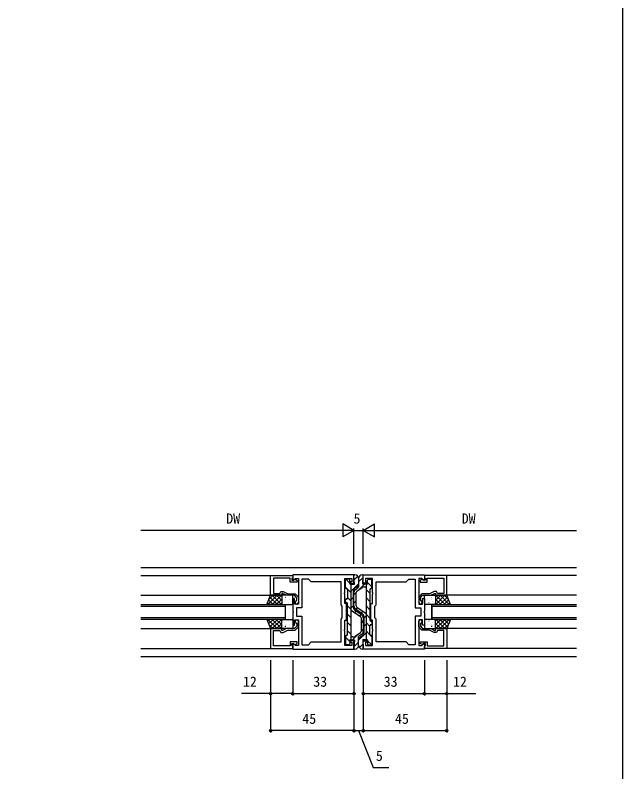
# Model space of a CAD drawing. Units: millimetres, scale not verified. Extents: x -437 to 438, y -681 to 679.
# Drawn here: x 110.6 to 438.3, y -172.7 to 235.6 of the extents above; entities that cross this region are included whole.
import ezdxf
from ezdxf.enums import TextEntityAlignment as Align

# ---------------------------------------------------------------- set-up
doc = ezdxf.new("R2010")
doc.units = ezdxf.units.MM
doc.header["$LTSCALE"] = 4
for name, color, linetype in [('0-2_YKK_11', 7, 'Continuous'), ('0-3_YKK_12', 2, 'Continuous'), ('0-4_YKK_13', 4, 'Continuous'), ('0-6_YKK_D', 6, 'Continuous'), ('0-7_YKK_ZWAK', 7, 'Continuous')]:
    doc.layers.add(name, color=color, linetype=linetype)
doc.styles.add('ＭＳ ゴシック', font='')
doc.styles.get('ＭＳ ゴシック').set_extended_font_data('MS Gothic')

msp = doc.modelspace()

# ---------------------------------------------------------------- linework, layer by layer
at = {"layer": '0-2_YKK_11'}
for points in [[(248.301, -66.722), (260.301, -66.722), (260.301, -67.922), (260.001, -68.222), (259.801, -68.422), (259.801, -69.322), (260.751, -69.322), (261.251, -68.822), (261.562, -68.822), (262.601, -69.422), (262.601, -70.322), (258.801, -70.322), (258.801, -68.222), (249.801, -68.222), (249.801, -76.422), (253.301, -76.422), (253.878, -75.422), (255.023, -75.422), (257.596, -76.622), (261.651, -76.622), (263.301, -78.409), (263.301, -81.322)], [(262.251, -80.434), (262.501, -80.138), (262.501, -78.722), (261.301, -77.422), (256.946, -77.422), (254.801, -76.422), (254.301, -76.422), (254.301, -77.422), (248.301, -77.422), (248.301, -66.722)], [(260.301, -106.422), (293.301, -106.422), (293.301, -101.922), (291.301, -101.922), (291.301, -102.722), (292.101, -102.722), (292.101, -104.492), (288.301, -104.492), (288.301, -96.88), (288.181, -96.697), (288.181, -96.147), (288.301, -95.963), (288.301, -90.922), (289.301, -90.922), (289.301, -86.88), (289.181, -86.697), (289.181, -86.147), (289.301, -85.963), (289.301, -81.922), (288.301, -81.922), (288.301, -76.88), (288.181, -76.697), (288.181, -76.147), (288.301, -75.963), (288.301, -68.352), (292.101, -68.352), (292.101, -70.122), (291.301, -70.122), (291.301, -70.922), (293.301, -70.922), (293.301, -66.422), (260.301, -66.422), (260.301, -69.222), (260.671, -69.376), (261.695, -68.352), (263.301, -68.352), (263.301, -75.963), (263.421, -76.147), (263.421, -76.697), (263.301, -76.88)], [(331.3, -106.422), (298.3, -106.422), (298.3, -101.922), (300.3, -101.922), (300.3, -102.722), (299.5, -102.722), (299.5, -104.492), (303.3, -104.492), (303.3, -96.88), (303.42, -96.697), (303.42, -96.147), (303.3, -95.963), (303.3, -90.922), (302.3, -90.922), (302.3, -86.88), (302.42, -86.697), (302.42, -86.147), (302.3, -85.963), (302.3, -81.922), (303.3, -81.922), (303.3, -76.88), (303.42, -76.697), (303.42, -76.147), (303.3, -75.963), (303.3, -68.352), (299.5, -68.352), (299.5, -70.122), (300.3, -70.122), (300.3, -70.922), (298.3, -70.922), (298.3, -66.422), (331.3, -66.422), (331.3, -69.222), (330.93, -69.376), (329.906, -68.352), (328.3, -68.352), (328.3, -75.963), (328.18, -76.147), (328.18, -76.697), (328.3, -76.88)], [(343.3, -66.722), (331.3, -66.722), (331.3, -67.922), (331.6, -68.222), (331.8, -68.422), (331.8, -69.322), (330.85, -69.322), (330.35, -68.822), (330.04, -68.822), (329, -69.422), (329, -70.322), (332.8, -70.322), (332.8, -68.222), (341.8, -68.222), (341.8, -76.422), (338.3, -76.422), (337.723, -75.422), (336.579, -75.422), (334.005, -76.622), (329.95, -76.622), (328.3, -78.409), (328.3, -81.322)], [(329.35, -80.434), (329.1, -80.138), (329.1, -78.722), (330.3, -77.422), (334.656, -77.422), (336.8, -76.422), (337.3, -76.422), (337.3, -77.422), (343.3, -77.422), (343.3, -66.722)], [(263.301, -76.88), (263.301, -82.222), (261.301, -82.222), (261.301, -79.222), (260.301, -79.222), (260.301, -85.963), (260.421, -86.147), (260.421, -86.697), (260.301, -86.88), (260.301, -93.622), (261.301, -93.622), (261.301, -90.622), (263.301, -90.622), (263.301, -95.963), (263.421, -96.147), (263.421, -96.697), (263.301, -96.88), (263.301, -100.963), (263.421, -101.147), (263.421, -101.697), (263.301, -101.88), (263.301, -101.963), (263.421, -102.147), (263.421, -102.697), (263.301, -102.88), (263.301, -104.492), (261.695, -104.492), (260.671, -103.468), (260.301, -103.621), (260.301, -106.422)], [(328.3, -76.88), (328.3, -82.222), (330.3, -82.222), (330.3, -79.222), (331.3, -79.222), (331.3, -85.963), (331.18, -86.147), (331.18, -86.697), (331.3, -86.88), (331.3, -93.622), (330.3, -93.622), (330.3, -90.622), (328.3, -90.622), (328.3, -95.963), (328.18, -96.147), (328.18, -96.697), (328.3, -96.88), (328.3, -100.963), (328.18, -101.147), (328.18, -101.697), (328.3, -101.88), (328.3, -101.963), (328.18, -102.147), (328.18, -102.697), (328.3, -102.88), (328.3, -104.492), (329.906, -104.492), (330.93, -103.468), (331.3, -103.621), (331.3, -106.422)], [(248.301, -106.122), (260.301, -106.122), (260.301, -104.922), (260.001, -104.622), (259.801, -104.422), (259.801, -103.522), (260.751, -103.522), (261.251, -104.022), (261.562, -104.022), (262.601, -103.422), (262.601, -102.522), (258.801, -102.522), (258.801, -104.622), (249.801, -104.622), (249.801, -96.422), (253.301, -96.422), (253.878, -97.422), (255.023, -97.422), (257.596, -96.222), (261.651, -96.222), (263.301, -94.434), (263.301, -91.522)], [(262.251, -92.409), (262.501, -92.705), (262.501, -94.122), (261.301, -95.422), (256.946, -95.422), (254.801, -96.422), (254.301, -96.422), (254.301, -95.422), (248.301, -95.422), (248.301, -106.122)], [(343.3, -106.122), (331.3, -106.122), (331.3, -104.922), (331.6, -104.622), (331.8, -104.422), (331.8, -103.522), (330.85, -103.522), (330.35, -104.022), (330.04, -104.022), (329, -103.422), (329, -102.522), (332.8, -102.522), (332.8, -104.622), (341.8, -104.622), (341.8, -96.422), (338.3, -96.422), (337.723, -97.422), (336.579, -97.422), (334.005, -96.222), (329.95, -96.222), (328.3, -94.434), (328.3, -91.522)], [(329.35, -92.409), (329.1, -92.705), (329.1, -94.122), (330.3, -95.422), (334.656, -95.422), (336.8, -96.422), (337.3, -96.422), (337.3, -95.422), (343.3, -95.422), (343.3, -106.122)]]:
    msp.add_lwpolyline(points, dxfattribs=at)
for points in [[(270.231, -102.622), (286.371, -102.622), (286.371, -90.252), (287.001, -89.622), (287.001, -83.222), (286.371, -82.592), (286.371, -70.222), (270.231, -70.222), (268.731, -68.722), (265.231, -68.722), (265.231, -84.152), (262.231, -84.152), (262.231, -88.692), (265.231, -88.692), (265.231, -104.122), (268.731, -104.122)], [(321.37, -102.622), (305.23, -102.622), (305.23, -90.252), (304.6, -89.622), (304.6, -83.222), (305.23, -82.592), (305.23, -70.222), (321.37, -70.222), (322.87, -68.722), (326.37, -68.722), (326.37, -84.152), (329.37, -84.152), (329.37, -88.692), (326.37, -88.692), (326.37, -104.122), (322.87, -104.122)]]:
    msp.add_lwpolyline(points, close=True, dxfattribs=at)
for centre, start, end in [((262.401, -81.322), 99.59406, 0), ((329.2, -81.322), 180, 80.40594), ((262.401, -91.522), 360, 260.40594), ((329.2, -91.522), 279.59406, 180)]:
    msp.add_arc(centre, 0.9, start, end, dxfattribs=at)
at = {"layer": '0-3_YKK_12'}
for p, q in [((178.301, -62.422), (413.3, -62.422)), ((178.301, -66.722), (260.301, -66.722)), ((413.3, -66.722), (331.3, -66.722)), ((178.301, -77.423), (248.301, -77.423)), ((413.3, -77.423), (343.302, -77.423)), ((178.301, -82.422), (256.301, -82.422)), ((256.301, -83.422), (178.301, -83.422)), ((256.301, -90.422), (256.301, -82.422)), ((256.305, -89.422), (256.305, -83.022)), ((335.298, -82.423), (413.3, -82.423)), ((413.3, -83.423), (335.298, -83.423)), ((335.298, -83.818), (335.298, -90.218)), ((335.298, -90.218), (335.298, -83.818)), ((335.301, -90.423), (335.301, -82.423)), ((178.301, -89.422), (256.301, -89.422)), ((335.298, -89.423), (413.3, -89.423)), ((256.301, -90.422), (178.301, -90.422)), ((413.3, -90.423), (335.298, -90.423)), ((178.301, -95.422), (248.301, -95.422)), ((413.3, -95.422), (343.302, -95.422)), ((178.301, -106.122), (260.301, -106.122)), ((413.3, -106.122), (331.3, -106.122)), ((178.301, -110.422), (413.3, -110.422))]:
    msp.add_line(p, q, dxfattribs=at)
at = {"layer": '0-4_YKK_13'}
for p, q in [((288.702, -73.224), (288.703, -69.224)), ((288.927, -68.807), (291.003, -70.883)), ((290.503, -68.724), (289.203, -68.724)), ((291.003, -71.125), (291.003, -69.224)), ((293.453, -69.094), (295.368, -67.18)), ((293.603, -66.425), (293.803, -66.425)), ((295.803, -68.425), (295.802, -71.267)), ((298.238, -67.749), (295.803, -70.184)), ((295.803, -68.425), (295.803, -73.125)), ((298.003, -66.425), (297.803, -66.425)), ((298.003, -71.425), (298.303, -66.744)), ((300.603, -71.125), (300.603, -69.225)), ((301.103, -68.725), (302.403, -68.725)), ((302.903, -73.225), (302.903, -69.225)), ((288.702, -73.072), (289.357, -73.727)), ((291.544, -71.425), (291.802, -71.683)), ((291.8, -101.425), (291.802, -71.425)), ((291.802, -75.234), (295.802, -71.235)), ((294.795, -73.004), (294.01, -73.452)), ((294.179, -74.226), (295.803, -73.125)), ((294.853, -75.222), (297.722, -73.271)), ((299.052, -71.425), (296.109, -74.367)), ((300.303, -71.425), (298.003, -71.425)), ((298.846, -72.925), (299.803, -72.925)), ((299.803, -71.425), (299.8, -101.425)), ((302.903, -72.836), (300.603, -70.536)), ((246.899, -82.422), (251.899, -77.422)), ((247.399, -79.677), (249.654, -77.422)), ((249.144, -82.422), (254.144, -77.422)), ((249.222, -77.422), (254.222, -82.422)), ((251.467, -77.422), (254.301, -80.256)), ((253.712, -77.422), (254.301, -78.011)), ((259.801, -77.422), (254.801, -77.422)), ((259.02, -77.422), (259.027, -77.435)), ((289.302, -73.724), (289.202, -73.724)), ((289.799, -74.17), (291.802, -76.173)), ((289.802, -74.224), (289.802, -78.924)), ((293.001, -83.969), (293.002, -75.188)), ((293.302, -83.162), (293.302, -75.881)), ((294.502, -75.974), (293.302, -77.174)), ((294.502, -83.166), (294.502, -75.883)), ((301.802, -76.226), (299.802, -74.226)), ((301.802, -74.225), (301.801, -90.925)), ((302.302, -73.725), (302.403, -73.725)), ((331.801, -77.423), (336.801, -77.423)), ((332.582, -77.423), (332.575, -77.436)), ((340.135, -77.423), (337.301, -80.258)), ((337.89, -77.423), (337.301, -78.013)), ((342.38, -77.423), (337.38, -82.423)), ((342.458, -82.423), (337.458, -77.423)), ((344.703, -82.423), (339.703, -77.423)), ((344.203, -79.679), (341.948, -77.423)), ((246.64, -81.575), (247.486, -82.422)), ((247.281, -79.971), (249.731, -82.422)), ((247.923, -78.368), (251.977, -82.422)), ((251.389, -82.422), (254.301, -79.51)), ((254.301, -77.922), (254.301, -81.922)), ((254.489, -78.233), (254.513, -78.277)), ((254.841, -81.543), (254.849, -81.55)), ((255.947, -80.901), (255.971, -80.945)), ((256.268, -78.447), (256.356, -78.494)), ((256.379, -78.824), (256.403, -78.868)), ((256.563, -79.49), (256.571, -79.497)), ((257.837, -81.492), (257.861, -81.536)), ((258.571, -79.467), (258.595, -79.511)), ((258.583, -77.704), (258.591, -77.711)), ((260.301, -81.922), (260.301, -77.922)), ((288.701, -80.924), (288.701, -79.924)), ((289.302, -79.424), (289.201, -79.424)), ((289.201, -81.424), (289.302, -81.424)), ((289.802, -78.663), (291.802, -80.663)), ((291.802, -79.725), (293.002, -78.525)), ((294.502, -80.464), (293.302, -81.663)), ((301.802, -80.717), (299.802, -78.716)), ((331.301, -81.923), (331.301, -77.923)), ((333.031, -79.469), (333.007, -79.513)), ((333.018, -77.706), (333.011, -77.713)), ((333.765, -81.494), (333.741, -81.538)), ((335.038, -79.492), (335.031, -79.499)), ((335.223, -78.826), (335.199, -78.87)), ((335.334, -78.449), (335.245, -78.496)), ((335.655, -80.902), (335.631, -80.946)), ((336.76, -81.545), (336.753, -81.551)), ((337.112, -78.234), (337.088, -78.278)), ((337.301, -77.923), (337.301, -81.923)), ((340.212, -82.423), (337.301, -79.512)), ((343.679, -78.369), (339.625, -82.423)), ((344.321, -79.973), (341.87, -82.423)), ((344.962, -81.577), (344.115, -82.423)), ((253.634, -82.422), (254.301, -81.755)), ((254.801, -82.422), (259.801, -82.422)), ((259.029, -81.699), (259.036, -81.706)), ((260.028, -82.135), (260.052, -82.179)), ((289.8, -98.624), (289.801, -81.924)), ((289.801, -83.153), (291.801, -85.153)), ((291.801, -84.215), (293.001, -83.015)), ((296.75, -89.022), (291.801, -85.656)), ((297.424, -88.033), (293.877, -85.623)), ((294.178, -84.817), (297.725, -87.227)), ((295.314, -84.142), (294.453, -85.003)), ((294.852, -83.828), (299.801, -87.194)), ((301.801, -85.207), (299.802, -83.206)), ((331.574, -82.137), (331.55, -82.181)), ((336.801, -82.423), (331.801, -82.423)), ((332.573, -81.7), (332.565, -81.707)), ((337.967, -82.423), (337.301, -81.757)), ((289.801, -87.643), (291.801, -89.643)), ((293.616, -86.89), (294.476, -86.03)), ((296.288, -88.708), (297.15, -87.847)), ((297.1, -89.683), (297.1, -96.966)), ((297.986, -85.96), (297.126, -86.82)), ((298.3, -89.687), (298.3, -96.969)), ((298.601, -88.881), (298.6, -97.661)), ((299.801, -88.635), (298.601, -89.835)), ((301.801, -89.697), (299.801, -87.697)), ((246.64, -91.268), (247.486, -90.422)), ((246.899, -90.422), (251.899, -95.422)), ((247.281, -92.872), (249.731, -90.422)), ((247.399, -93.167), (249.654, -95.422)), ((247.923, -94.476), (251.977, -90.422)), ((249.144, -90.422), (254.144, -95.422)), ((249.222, -95.422), (254.222, -90.422)), ((251.389, -90.422), (254.301, -93.333)), ((251.467, -95.422), (254.301, -92.587)), ((253.634, -90.422), (254.301, -91.088)), ((254.301, -94.922), (254.301, -90.922)), ((254.801, -90.422), (259.801, -90.422)), ((254.841, -91.3), (254.849, -91.294)), ((255.947, -91.943), (255.971, -91.899)), ((256.563, -93.353), (256.571, -93.346)), ((257.837, -91.351), (257.861, -91.307)), ((258.571, -93.376), (258.595, -93.332)), ((259.029, -91.145), (259.036, -91.138)), ((260.028, -90.708), (260.052, -90.664)), ((260.301, -90.922), (260.301, -94.922)), ((289.801, -92.133), (291.8, -94.133)), ((297.1, -92.386), (298.3, -91.186)), ((299.801, -93.125), (298.601, -94.325)), ((301.801, -94.187), (299.801, -92.187)), ((302.401, -91.425), (302.301, -91.425)), ((302.301, -93.425), (302.401, -93.425)), ((302.901, -91.926), (302.901, -92.926)), ((331.301, -90.923), (331.301, -94.923)), ((331.574, -90.71), (331.55, -90.666)), ((336.801, -90.423), (331.801, -90.423)), ((332.573, -91.146), (332.565, -91.139)), ((333.031, -93.378), (333.007, -93.334)), ((333.765, -91.353), (333.741, -91.309)), ((335.038, -93.355), (335.031, -93.348)), ((335.655, -91.944), (335.631, -91.9)), ((336.76, -91.302), (336.753, -91.295)), ((340.212, -90.423), (337.301, -93.335)), ((337.967, -90.423), (337.301, -91.09)), ((337.301, -94.923), (337.301, -90.923)), ((340.135, -95.423), (337.301, -92.589)), ((342.38, -95.423), (337.38, -90.423)), ((342.458, -90.423), (337.458, -95.423)), ((343.679, -94.477), (339.625, -90.423)), ((344.703, -90.423), (339.703, -95.423)), ((344.321, -92.874), (341.87, -90.423)), ((344.203, -93.168), (341.948, -95.423)), ((344.962, -91.27), (344.115, -90.423)), ((253.712, -95.422), (254.301, -94.832)), ((254.489, -94.611), (254.513, -94.567)), ((259.801, -95.422), (254.801, -95.422)), ((256.268, -94.396), (256.356, -94.349)), ((256.379, -94.019), (256.403, -93.975)), ((258.583, -95.139), (258.591, -95.132)), ((259.02, -95.422), (259.027, -95.409)), ((289.8, -96.623), (291.8, -98.623)), ((296.75, -97.628), (293.881, -99.579)), ((299.8, -97.615), (295.8, -101.615)), ((297.1, -96.876), (298.3, -95.676)), ((301.803, -98.68), (299.8, -96.677)), ((301.8, -98.625), (301.801, -93.925)), ((331.801, -95.423), (336.801, -95.423)), ((332.582, -95.423), (332.575, -95.41)), ((333.018, -95.141), (333.011, -95.134)), ((335.223, -94.021), (335.199, -93.977)), ((335.334, -94.398), (335.245, -94.351)), ((337.112, -94.612), (337.088, -94.568)), ((337.89, -95.423), (337.301, -94.834)), ((288.7, -99.624), (288.7, -103.625)), ((288.7, -100.013), (291, -102.314)), ((289.3, -99.124), (289.2, -99.124)), ((291, -101.724), (291, -103.625)), ((291.3, -101.424), (293.6, -101.425)), ((292.756, -99.925), (291.8, -99.925)), ((292.55, -101.425), (295.493, -98.482)), ((293.6, -101.425), (293.3, -106.105)), ((295.799, -104.425), (295.8, -99.725)), ((297.423, -98.623), (295.8, -99.725)), ((295.8, -104.424), (295.8, -101.582)), ((296.808, -99.846), (297.592, -99.398)), ((300.058, -101.425), (299.8, -101.167)), ((300.6, -101.725), (300.599, -103.625)), ((302.675, -104.043), (300.6, -101.967)), ((302.9, -99.777), (302.245, -99.122)), ((302.3, -99.125), (302.4, -99.125)), ((302.9, -99.625), (302.899, -103.626)), ((290.5, -104.125), (289.2, -104.125)), ((293.364, -105.101), (295.799, -102.666)), ((298.149, -103.756), (296.235, -105.67)), ((301.099, -104.125), (302.399, -104.125)), ((293.599, -106.425), (293.799, -106.425)), ((298, -106.425), (297.8, -106.425))]:
    msp.add_line(p, q, dxfattribs=at)
for points in [[(291.303, -71.425), (293.602, -71.425), (293.303, -66.744)], [(300.3, -101.425), (298, -101.425), (298.299, -106.106)]]:
    msp.add_lwpolyline(points, dxfattribs=at)
for points in [[(246.301, -82.422), (248.301, -77.422), (254.301, -77.422), (254.301, -82.422)], [(345.301, -82.423), (343.301, -77.423), (337.301, -77.423), (337.301, -82.423)], [(246.301, -90.422), (248.301, -95.422), (254.301, -95.422), (254.301, -90.422)], [(345.301, -90.423), (343.301, -95.423), (337.301, -95.423), (337.301, -90.423)]]:
    msp.add_lwpolyline(points, close=True, dxfattribs=at)
for centre, radius, start, end in [((289.203, -69.224), 0.5, 89.99112, 179.99112), ((290.503, -69.224), 0.5, 359.99112, 89.99112), ((293.603, -66.725), 0.3, 89.99471, 183.65446), ((293.803, -68.425), 2, 359.99471, 89.99471), ((297.803, -68.425), 2, 89.99471, 179.99471), ((298.003, -66.725), 0.3, 356.33495, 89.99471), ((301.103, -69.225), 0.5, 89.9983, 179.9983), ((302.403, -69.225), 0.5, 359.9983, 89.9983), ((289.202, -73.224), 0.5, 179.99112, 269.99471), ((291.303, -71.125), 0.3, 179.99112, 269.99471), ((295.002, -75.189), 2, 119.74009, 179.99471), ((293.802, -71.267), 2, 299.74009, 359.99471), ((298.846, -74.925), 2, 89.99471, 124.21084), ((300.303, -71.125), 0.3, 269.99471, 359.9983), ((302.403, -73.225), 0.5, 269.99471, 359.9983), ((254.801, -77.922), 0.5, 90, 180), ((259.801, -77.922), 0.5, 0, 90), ((289.302, -74.224), 0.5, 359.99471, 89.99468), ((295.302, -75.881), 2, 124.16277, 179.9976), ((295.302, -75.883), 0.8, 124.21084, 179.9976), ((302.302, -74.225), 0.5, 89.99471, 179.99471), ((331.801, -77.923), 0.5, 90, 180), ((336.801, -77.923), 0.5, 0, 90), ((289.201, -79.924), 0.5, 89.99112, 179.99112), ((289.201, -80.924), 0.5, 179.99112, 269.99112), ((289.301, -81.924), 0.5, 359.99471, 89.96607), ((289.302, -78.924), 0.5, 269.99112, 359.99471), ((254.801, -81.922), 0.5, 180, 270), ((259.801, -81.922), 0.5, 270, 0), ((295.001, -83.969), 2, 179.99471, 235.80571), ((295.302, -83.162), 2, 179.9976, 235.80571), ((295.302, -83.166), 0.8, 179.9976, 235.77857), ((331.801, -81.923), 0.5, 180, 270), ((336.801, -81.923), 0.5, 270, 0), ((296.3, -89.683), 0.8, 359.9976, 55.77857), ((296.3, -89.687), 2, 359.9976, 55.80571), ((296.601, -88.881), 2, 359.99471, 55.80571), ((254.801, -90.922), 0.5, 90, 180), ((259.801, -90.922), 0.5, 0, 90), ((302.301, -90.925), 0.5, 179.99471, 269.96607), ((302.301, -93.925), 0.5, 89.99112, 179.99471), ((302.401, -91.925), 0.5, 359.99112, 89.99112), ((302.401, -92.925), 0.5, 269.99112, 359.99112), ((331.801, -90.923), 0.5, 90, 180), ((336.801, -90.923), 0.5, 0, 90), ((254.801, -94.922), 0.5, 180, 270), ((259.801, -94.922), 0.5, 270, 0), ((296.3, -96.966), 0.8, 304.21084, 359.9976), ((296.3, -96.968), 2, 304.16277, 359.9976), ((296.6, -97.661), 2, 299.74009, 359.99471), ((331.801, -94.923), 0.5, 180, 270), ((336.801, -94.923), 0.5, 270, 0), ((289.2, -99.624), 0.5, 89.99471, 179.9983), ((289.3, -98.624), 0.5, 269.99471, 359.99471), ((291.3, -101.724), 0.3, 89.99471, 179.9983), ((292.756, -97.925), 2, 269.99471, 304.21084), ((297.8, -101.582), 2, 119.74009, 179.99471), ((300.3, -101.725), 0.3, 359.99112, 89.99471), ((302.3, -98.625), 0.5, 179.99471, 269.99468), ((302.4, -99.625), 0.5, 359.99112, 89.99471), ((289.2, -103.625), 0.5, 179.9983, 269.9983), ((290.5, -103.625), 0.5, 269.9983, 359.9983), ((293.599, -106.125), 0.3, 176.33495, 269.99471), ((293.799, -104.425), 2, 269.99471, 359.99471), ((297.8, -104.425), 2, 179.99471, 269.99471), ((298, -106.125), 0.3, 269.99471, 3.65446), ((301.099, -103.625), 0.5, 179.99112, 269.99112), ((302.399, -103.625), 0.5, 269.99112, 359.99112)]:
    msp.add_arc(centre, radius, start, end, dxfattribs=at)
at = {"layer": '0-6_YKK_D'}
for p, q in [((293.301, -42.422), (287.239, -38.922)), ((287.239, -38.922), (287.239, -45.922)), ((298.3, -42.422), (304.362, -38.922)), ((304.362, -45.922), (304.362, -38.922)), ((286.301, -42.422), (178.301, -42.422)), ((293.301, -42.422), (281.177, -42.422)), ((293.301, -42.422), (287.239, -45.922)), ((293.301, -60.422), (293.301, -41.422)), ((293.301, -60.422), (293.301, -41.422)), ((293.301, -42.422), (298.3, -42.422)), ((298.3, -60.422), (298.3, -41.422)), ((298.3, -60.422), (298.3, -41.422)), ((298.3, -42.422), (304.362, -45.922)), ((298.3, -42.422), (310.425, -42.422)), ((305.3, -42.422), (413.3, -42.422)), ((248.301, -112.422), (248.301, -131.422)), ((260.301, -112.422), (260.301, -131.422)), ((260.301, -112.422), (260.301, -131.422)), ((293.301, -112.422), (293.301, -131.422)), ((298.3, -112.422), (298.3, -131.422)), ((331.3, -112.422), (331.3, -131.422)), ((331.3, -112.422), (331.3, -131.422)), ((343.3, -112.422), (343.3, -131.422)), ((248.301, -116.922), (248.301, -151.422)), ((293.3, -116.921), (293.3, -151.422)), ((293.3, -116.922), (293.3, -151.422)), ((298.301, -116.922), (298.301, -151.422)), ((298.301, -116.922), (298.301, -151.422)), ((343.3, -116.922), (343.3, -151.422)), ((260.301, -130.422), (293.301, -130.422)), ((298.3, -130.422), (331.3, -130.422)), ((293.3, -150.422), (248.301, -150.422)), ((293.3, -150.422), (298.301, -150.422)), ((298.301, -150.422), (343.3, -150.422))]:
    msp.add_line(p, q, dxfattribs=at)
for points in [[(260.301, -130.422), (248.301, -130.422), (232.546, -130.422)], [(331.3, -130.422), (343.3, -130.422), (359.055, -130.422)], [(295.801, -150.422), (303.66, -170.422), (312.007, -170.422)]]:
    msp.add_lwpolyline(points, dxfattribs=at)
for centre in [(248.301, -130.422), (260.301, -130.422), (260.301, -130.422), (293.301, -130.422), (298.3, -130.422), (331.3, -130.422), (331.3, -130.422), (343.3, -130.422), (248.301, -150.422), (293.3, -150.422), (298.301, -150.422), (343.3, -150.422)]:
    msp.add_circle(centre, 0.637, dxfattribs=at)
at = {"layer": '0-7_YKK_ZWAK'}
msp.add_lwpolyline([(-436.7, -681.2), (438.3, -681.2), (438.3, 643.8)], dxfattribs=at)

# ---------------------------------------------------------------- texts
at = {"layer": '0-6_YKK_D', "style": 'ＭＳ ゴシック'}
for s, p in [('DW', (224.396, -40.422)), ('5', (293.073, -40.422)), ('DW', (351.395, -40.422)), ('12', (233.396, -128.422)), ('33', (271.346, -128.422)), ('33', (309.346, -128.422)), ('12', (346.7, -128.422)), ('45', (265.431, -148.422)), ('45', (315.431, -148.422)), ('5', (305.106, -168.422))]:
    msp.add_text(s, height=5.499, dxfattribs=at).set_placement(p, align=Align.BOTTOM_LEFT)

doc.saveas('drawing.dxf')
